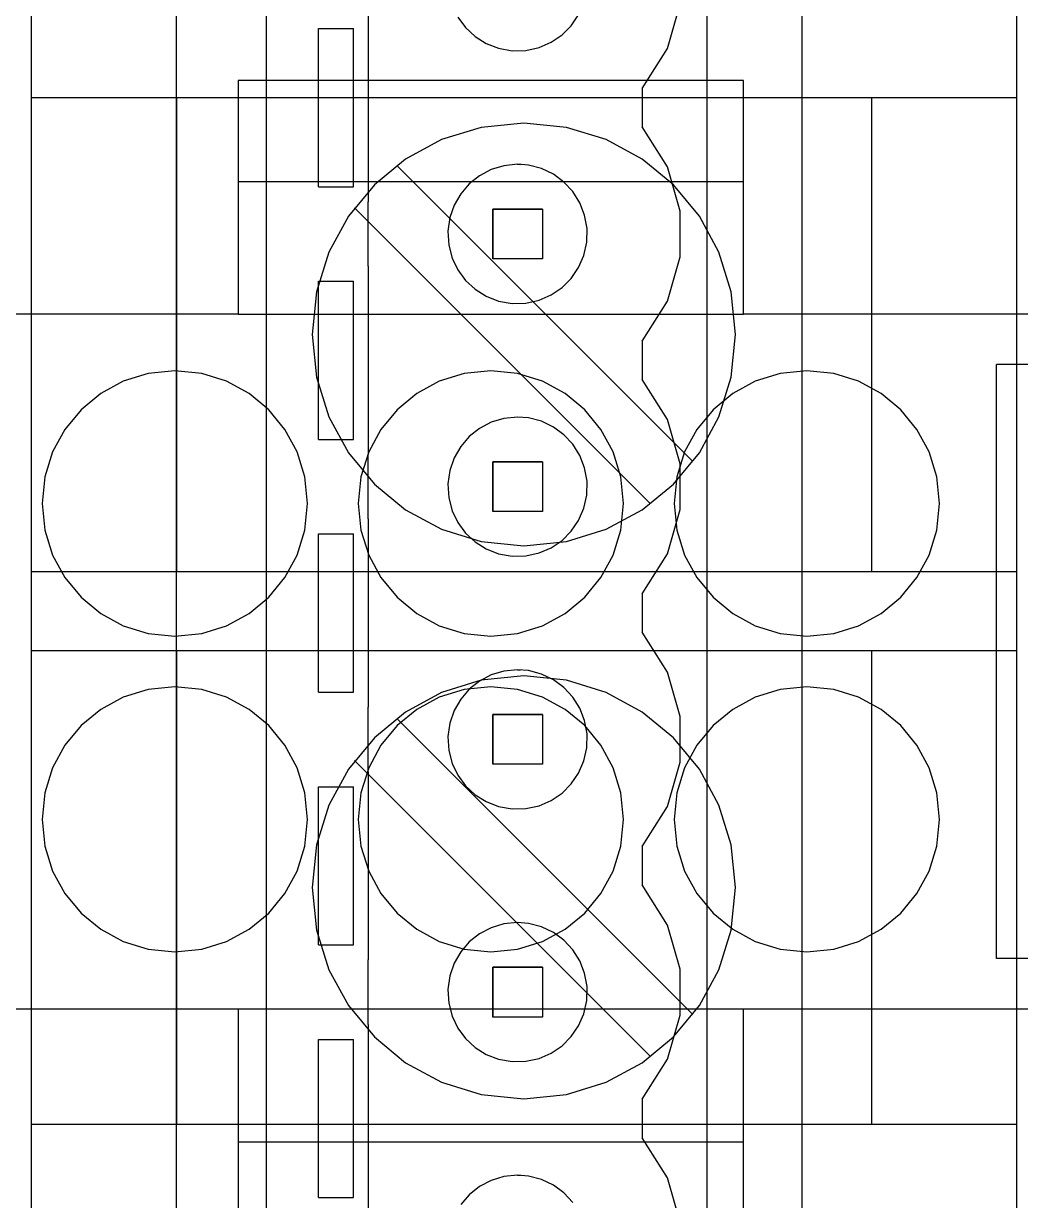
# Model space of a CAD drawing. Extents: x 1 to 47.7, y 0.2 to 33.5.
# Drawn here: x 35.138 to 35.927, y 10.201 to 11.133 of the extents above; entities that cross this region are included whole.
import ezdxf

# ---------------------------------------------------------------- set-up
doc = ezdxf.new("R2010")
doc.units = 0
doc.header["$MEASUREMENT"] = 0
for name, color, linetype in [('1_1__SCREW_TERMINAL_BLOCK_', 7, 'CONTINUOUS'), ('1_2__SCREW_TERMINAL_BLOCK_', 7, 'CONTINUOUS'), ('1_3__CONNECTORIZED_RELAY__', 7, 'CONTINUOUS'), ('1_4__CONNECTORIZED_RELAY__', 7, 'CONTINUOUS')]:
    doc.layers.add(name, color=color, linetype=linetype)

msp = doc.modelspace()

# ---------------------------------------------------------------- linework, layer by layer
at = {"layer": '1_1__SCREW_TERMINAL_BLOCK_'}
for points in [[(35.14413, 11.27718), (35.14413, 11.05647), (35.14413, 10.82495), (35.14413, 10.35542), (35.14413, 10.13039), (35.14413, 10.02314), (35.14413, 9.92049), (35.14413, 9.82325), (35.14413, 9.73222), (35.14413, 9.64822), (35.14413, 9.57206), (35.14413, 9.50455), (35.14413, 9.4465), (35.14413, 9.39873)], [(35.92407, 9.39873), (35.92407, 9.4465), (35.92407, 9.50455), (35.92407, 9.57206), (35.92407, 9.64822), (35.92407, 9.73222), (35.92407, 9.82325), (35.92407, 9.92049), (35.92407, 10.02314), (35.92407, 10.13039), (35.92407, 10.35542), (35.92407, 10.82495), (35.92407, 11.05647), (35.92407, 11.27718)], [(35.14413, 11.07414), (35.92407, 11.07414)], [(35.25917, 11.07414), (35.25917, 10.69915)], [(35.80903, 11.07414), (35.80903, 10.69915)], [(35.43351, 11.0204), (35.66778, 10.78613)], [(35.40009, 10.98698), (35.63436, 10.75273)], [(35.14413, 10.69915), (35.92407, 10.69915)], [(35.14413, 10.63662), (35.92407, 10.63662)], [(35.25917, 10.63662), (35.25917, 10.26162)], [(35.80903, 10.63662), (35.80903, 10.26162)], [(35.43351, 10.58287), (35.66778, 10.34861)], [(35.40009, 10.54947), (35.63436, 10.3152)], [(35.14413, 10.26162), (35.92407, 10.26162)]]:
    msp.add_lwpolyline(points, dxfattribs=at)
for points in [[(35.5341, 11.05398), (35.50039, 11.05058), (35.46898, 11.04083), (35.44054, 11.0254), (35.41576, 11.00496), (35.3953, 10.98018), (35.37985, 10.95174), (35.37008, 10.92031), (35.36667, 10.88656), (35.37008, 10.85286), (35.37985, 10.82147), (35.3953, 10.79306), (35.41576, 10.76831), (35.44054, 10.74788), (35.46898, 10.73246), (35.50039, 10.72271), (35.5341, 10.71931), (35.5678, 10.72271), (35.59921, 10.73246), (35.62765, 10.74788), (35.65244, 10.76831), (35.6729, 10.79306), (35.68835, 10.82147), (35.69812, 10.85286), (35.70152, 10.88656), (35.69812, 10.92031), (35.68835, 10.95174), (35.6729, 10.98018), (35.65244, 11.00496), (35.62765, 11.0254), (35.59921, 11.04083), (35.5678, 11.05058)], [(35.5341, 10.61647), (35.50039, 10.61307), (35.46898, 10.60331), (35.44054, 10.58788), (35.41576, 10.56744), (35.3953, 10.54266), (35.37985, 10.51422), (35.37008, 10.48278), (35.36667, 10.44903), (35.37008, 10.41533), (35.37985, 10.38395), (35.3953, 10.35554), (35.41576, 10.33078), (35.44054, 10.31035), (35.46898, 10.29493), (35.50039, 10.28518), (35.5341, 10.28178), (35.5678, 10.28518), (35.59921, 10.29493), (35.62765, 10.31035), (35.65244, 10.33078), (35.6729, 10.35554), (35.68835, 10.38395), (35.69812, 10.41533), (35.70152, 10.44903), (35.69812, 10.48278), (35.68835, 10.51422), (35.6729, 10.54266), (35.65244, 10.56744), (35.62765, 10.58788), (35.59921, 10.60331), (35.5678, 10.61307)]]:
    msp.add_lwpolyline(points, close=True, dxfattribs=at)
at = {"layer": '1_2__SCREW_TERMINAL_BLOCK_'}
for points in [[(35.25909, 11.89332), (35.25909, 9.44332)], [(35.7541, 9.44332), (35.7541, 11.89332)], [(35.3303, 11.49573), (35.3303, 9.83666)], [(35.67868, 11.49573), (35.67868, 9.83666)], [(35.62752, 11.08139), (35.64768, 11.11306), (35.65776, 11.14811), (35.65776, 11.18428), (35.64768, 11.21932), (35.62752, 11.25099)], [(35.41097, 11.14064), (35.41097, 10.99171)], [(35.48184, 11.13778), (35.48798, 11.12947), (35.49554, 11.12245), (35.50431, 11.11694), (35.51409, 11.11314), (35.52467, 11.11124), (35.53566, 11.11146), (35.5461, 11.11375), (35.55569, 11.11791), (35.56424, 11.12374), (35.57153, 11.13103), (35.57736, 11.13958)], [(35.37161, 11.00359), (35.37161, 11.12878)], [(35.37161, 11.12878), (35.39917, 11.12878)], [(35.39917, 11.00359), (35.39917, 11.12878)], [(35.52688, 11.11112), (35.52688, 11.11112)], [(35.62752, 11.08139), (35.62752, 11.05101)], [(35.62752, 10.88139), (35.64768, 10.91307), (35.65776, 10.94811), (35.65776, 10.98427), (35.64768, 11.01932), (35.62752, 11.05101)], [(35.52908, 11.02131), (35.53128, 11.02128)], [(35.37161, 11.00359), (35.39917, 11.00359)], [(35.41097, 10.98981), (35.41097, 10.99171)], [(35.41097, 10.94256), (35.41097, 10.98981)], [(35.50941, 10.94652), (35.50941, 10.98588)], [(35.50941, 10.98588), (35.54877, 10.98588)], [(35.50941, 10.98588), (35.50941, 10.98588)], [(35.54877, 10.98588), (35.50941, 10.98588)], [(35.50941, 10.98588), (35.50941, 10.94652)], [(35.54877, 10.98588), (35.54877, 10.94652)], [(35.54877, 10.94652), (35.50941, 10.94652)], [(35.41097, 10.94066), (35.41097, 10.94256)], [(35.41097, 10.94066), (35.41097, 10.79173)], [(35.37161, 10.80359), (35.37161, 10.92878)], [(35.37161, 10.92878), (35.39917, 10.92878)], [(35.39917, 10.80359), (35.39917, 10.92878)], [(35.52688, 10.91112), (35.52688, 10.91112)], [(35.62752, 10.88139), (35.62752, 10.85098)], [(35.62752, 10.68138), (35.64768, 10.71305), (35.65776, 10.7481), (35.65776, 10.78427), (35.64768, 10.81931), (35.62752, 10.85098)], [(35.37161, 10.80359), (35.39917, 10.80359)], [(35.41097, 10.78981), (35.41097, 10.79173)], [(35.41097, 10.74258), (35.41097, 10.78981)], [(35.50941, 10.74649), (35.50941, 10.78588)], [(35.50941, 10.78588), (35.54877, 10.78588)], [(35.50941, 10.78588), (35.50941, 10.78588)], [(35.54877, 10.78588), (35.50941, 10.78588)], [(35.50941, 10.78588), (35.50941, 10.74649)], [(35.54877, 10.78588), (35.54877, 10.74649)], [(35.41097, 10.74065), (35.41097, 10.74258)], [(35.41097, 10.74065), (35.41097, 10.59173)], [(35.54877, 10.74649), (35.50941, 10.74649)], [(35.37161, 10.60358), (35.37161, 10.7288)], [(35.37161, 10.7288), (35.39917, 10.7288)], [(35.39917, 10.60358), (35.39917, 10.7288)], [(35.52688, 10.71111), (35.52688, 10.71111)], [(35.62752, 10.68138), (35.62752, 10.651)], [(35.62752, 10.48138), (35.64768, 10.51306), (35.65776, 10.5481), (35.65776, 10.58427), (35.64768, 10.61932), (35.62752, 10.651)], [(35.52908, 10.62132), (35.53128, 10.62127)], [(35.37161, 10.60358), (35.39917, 10.60358)], [(35.41097, 10.5898), (35.41097, 10.59173)], [(35.41097, 10.54255), (35.41097, 10.5898)], [(35.50941, 10.54651), (35.50941, 10.58587)], [(35.50941, 10.58587), (35.54877, 10.58587)], [(35.50941, 10.58587), (35.50941, 10.58587)], [(35.54877, 10.58587), (35.50941, 10.58587)], [(35.50941, 10.58587), (35.50941, 10.54651)], [(35.54877, 10.58587), (35.54877, 10.54651)], [(35.54877, 10.54651), (35.50941, 10.54651)], [(35.41097, 10.54065), (35.41097, 10.54255)], [(35.41097, 10.54065), (35.41097, 10.39172)], [(35.37161, 10.40361), (35.37161, 10.52877)], [(35.37161, 10.52877), (35.39917, 10.52877)], [(35.39917, 10.40361), (35.39917, 10.52877)], [(35.52688, 10.51111), (35.52688, 10.51111)], [(35.62752, 10.48138), (35.62752, 10.451)], [(35.62752, 10.28137), (35.64768, 10.31305), (35.65776, 10.3481), (35.65776, 10.38427), (35.64768, 10.41932), (35.62752, 10.451)], [(35.37161, 10.40361), (35.39917, 10.40361)], [(35.41097, 10.38982), (35.41097, 10.39172)], [(35.41097, 10.34257), (35.41097, 10.38982)], [(35.50941, 10.3465), (35.50941, 10.38586)], [(35.50941, 10.38586), (35.54877, 10.38586)], [(35.50941, 10.38586), (35.50941, 10.38586)], [(35.54877, 10.38586), (35.50941, 10.38586)], [(35.50941, 10.38586), (35.50941, 10.3465)], [(35.54877, 10.38586), (35.54877, 10.3465)], [(35.41097, 10.34067), (35.41097, 10.34257)], [(35.41097, 10.34067), (35.41097, 10.19172)], [(35.54877, 10.3465), (35.50941, 10.3465)], [(35.37161, 10.20357), (35.37161, 10.32879)], [(35.37161, 10.32879), (35.39917, 10.32879)], [(35.39917, 10.20357), (35.39917, 10.32879)], [(35.52688, 10.3111), (35.52688, 10.3111)], [(35.62752, 10.28137), (35.62752, 10.25099)], [(35.62752, 10.08139), (35.64768, 10.11306), (35.65776, 10.14811), (35.65776, 10.18428), (35.64768, 10.21932), (35.62752, 10.25099)], [(35.57282, 10.19974), (35.5658, 10.20729), (35.55749, 10.21343), (35.54809, 10.21795), (35.53781, 10.22063), (35.52908, 10.22131), (35.52908, 10.22131), (35.52908, 10.22131), (35.52908, 10.22131), (35.52908, 10.22131), (35.52908, 10.22131), (35.52908, 10.22131), (35.52908, 10.22131), (35.52908, 10.22131), (35.51824, 10.22025), (35.50811, 10.21718), (35.49891, 10.21233), (35.49084, 10.20589), (35.48411, 10.19807)], [(35.52908, 10.22131), (35.53128, 10.22126)], [(35.37161, 10.20357), (35.39917, 10.20357)]]:
    msp.add_lwpolyline(points, dxfattribs=at)
for points in [[(35.52908, 11.02131), (35.51824, 11.02024), (35.50811, 11.01718), (35.49891, 11.01232), (35.49084, 11.00588), (35.48411, 10.99807), (35.47892, 10.98908), (35.47548, 10.97912), (35.474, 10.9684), (35.47465, 10.95746), (35.47733, 10.94717), (35.48184, 10.93777), (35.48798, 10.92946), (35.49554, 10.92245), (35.50431, 10.91693), (35.51409, 10.91313), (35.52467, 10.91124), (35.53566, 10.91145), (35.5461, 10.91374), (35.55569, 10.91791), (35.56424, 10.92374), (35.57153, 10.93103), (35.57736, 10.93957), (35.58152, 10.94917), (35.58381, 10.9596), (35.58403, 10.9706), (35.58214, 10.98118), (35.57833, 10.99096), (35.57282, 10.99973), (35.5658, 11.00729), (35.55749, 11.01343), (35.54809, 11.01794), (35.53781, 11.02062), (35.52908, 11.02131), (35.52908, 11.02131), (35.52908, 11.02131), (35.52908, 11.02131), (35.52908, 11.02131), (35.52908, 11.02131), (35.52908, 11.02131), (35.52908, 11.02131)], [(35.52908, 10.8213), (35.51824, 10.82024), (35.50811, 10.81717), (35.49891, 10.81232), (35.49084, 10.80588), (35.48411, 10.79806), (35.47892, 10.78907), (35.47548, 10.77911), (35.474, 10.7684), (35.47465, 10.75745), (35.47733, 10.74717), (35.48184, 10.73777), (35.48798, 10.72946), (35.49554, 10.72244), (35.50431, 10.71693), (35.51409, 10.71312), (35.52467, 10.71123), (35.53566, 10.71145), (35.5461, 10.71374), (35.55569, 10.7179), (35.56424, 10.72373), (35.57153, 10.73102), (35.57736, 10.73957), (35.58152, 10.74916), (35.58381, 10.7596), (35.58403, 10.77059), (35.58214, 10.78117), (35.57833, 10.79095), (35.57282, 10.79972), (35.5658, 10.80728), (35.55749, 10.81342), (35.54809, 10.81793), (35.53781, 10.82062), (35.52908, 10.8213), (35.52908, 10.8213), (35.52908, 10.8213), (35.52908, 10.8213), (35.52908, 10.8213), (35.52908, 10.8213), (35.52908, 10.8213), (35.52908, 10.8213)], [(35.52908, 10.62132), (35.51824, 10.62026), (35.50811, 10.61719), (35.49891, 10.61234), (35.49084, 10.6059), (35.48411, 10.59808), (35.47892, 10.58909), (35.47548, 10.57914), (35.474, 10.56842), (35.47465, 10.55748), (35.47733, 10.54719), (35.48184, 10.53779), (35.48798, 10.52948), (35.49554, 10.52246), (35.50431, 10.51695), (35.51409, 10.51315), (35.52467, 10.51126), (35.53566, 10.51147), (35.5461, 10.51376), (35.55569, 10.51792), (35.56424, 10.52375), (35.57153, 10.53104), (35.57736, 10.53959), (35.58152, 10.54918), (35.58381, 10.55962), (35.58403, 10.57061), (35.58214, 10.58119), (35.57833, 10.59097), (35.57282, 10.59975), (35.5658, 10.60731), (35.55749, 10.61344), (35.54809, 10.61796), (35.53781, 10.62064), (35.52908, 10.62132), (35.52908, 10.62132), (35.52908, 10.62132), (35.52908, 10.62132), (35.52908, 10.62132), (35.52908, 10.62132), (35.52908, 10.62132), (35.52908, 10.62132)], [(35.52908, 10.42129), (35.51824, 10.42023), (35.50811, 10.41716), (35.49891, 10.41231), (35.49084, 10.40588), (35.48411, 10.39806), (35.47892, 10.38907), (35.47548, 10.37911), (35.474, 10.36839), (35.47465, 10.35745), (35.47733, 10.34716), (35.48184, 10.33776), (35.48798, 10.32946), (35.49554, 10.32245), (35.50431, 10.31694), (35.51409, 10.31314), (35.52467, 10.31125), (35.53566, 10.31147), (35.5461, 10.31375), (35.55569, 10.31791), (35.56424, 10.32374), (35.57153, 10.33102), (35.57736, 10.33956), (35.58152, 10.34915), (35.58381, 10.35959), (35.58403, 10.37059), (35.58214, 10.38117), (35.57833, 10.39095), (35.57282, 10.39973), (35.5658, 10.40728), (35.55749, 10.41342), (35.54809, 10.41793), (35.53781, 10.42061), (35.52908, 10.42129), (35.52908, 10.42129), (35.52908, 10.42129), (35.52908, 10.42129), (35.52908, 10.42129), (35.52908, 10.42129), (35.52908, 10.42129), (35.52908, 10.42129)]]:
    msp.add_lwpolyline(points, close=True, dxfattribs=at)
at = {"layer": '1_3__CONNECTORIZED_RELAY__'}
for points in [[(34.96791, 10.35292), (35.30794, 10.35292), (35.30794, 10.16791), (35.7079, 10.16791), (35.7079, 10.35292), (36.04792, 10.35292), (36.04792, 10.90275), (35.7079, 10.90275), (35.7079, 11.08776), (35.30794, 11.08776), (35.30794, 10.90275), (34.96791, 10.90275), (34.96791, 10.35292)], [(35.30794, 11.00781), (35.7079, 11.00781)], [(35.30794, 10.90275), (35.7079, 10.90275)], [(35.90789, 10.39288), (35.90789, 10.86279)], [(36.00796, 10.86279), (35.90789, 10.86279)], [(36.00796, 10.39288), (35.90789, 10.39288)], [(35.30794, 10.35292), (35.7079, 10.35292)], [(35.30794, 10.24783), (35.7079, 10.24783)]]:
    msp.add_lwpolyline(points, dxfattribs=at)
for points in [[(35.3629, 10.75287), (35.36077, 10.77401), (35.35467, 10.79372), (35.34501, 10.81157), (35.33221, 10.82713), (35.31669, 10.83998), (35.29887, 10.84968), (35.27917, 10.85582), (35.258, 10.85796), (35.23682, 10.85582), (35.21709, 10.84968), (35.19924, 10.83998), (35.18369, 10.82713), (35.17086, 10.81157), (35.16117, 10.79372), (35.15505, 10.77401), (35.15291, 10.75287), (35.15505, 10.73175), (35.16117, 10.71205), (35.17086, 10.69421), (35.18369, 10.67865), (35.19924, 10.6658), (35.21709, 10.65609), (35.23682, 10.64995), (35.258, 10.64781), (35.27917, 10.64995), (35.29887, 10.65609), (35.31669, 10.6658), (35.33221, 10.67865), (35.34501, 10.69421), (35.35467, 10.71205), (35.36077, 10.73175)], [(35.61301, 10.75287), (35.61088, 10.77401), (35.60475, 10.79372), (35.59507, 10.81157), (35.58223, 10.82713), (35.56668, 10.83998), (35.54883, 10.84968), (35.5291, 10.85582), (35.50792, 10.85796), (35.4868, 10.85582), (35.46712, 10.84968), (35.4493, 10.83998), (35.43377, 10.82713), (35.42096, 10.81157), (35.41128, 10.79372), (35.40516, 10.77401), (35.40302, 10.75287), (35.40516, 10.73175), (35.41128, 10.71205), (35.42096, 10.69421), (35.43377, 10.67865), (35.4493, 10.6658), (35.46712, 10.65609), (35.4868, 10.64995), (35.50792, 10.64781), (35.5291, 10.64995), (35.54883, 10.65609), (35.56668, 10.6658), (35.58223, 10.67865), (35.59507, 10.69421), (35.60475, 10.71205), (35.61088, 10.73175)], [(35.86292, 10.75287), (35.86078, 10.77401), (35.85467, 10.79372), (35.84499, 10.81157), (35.83218, 10.82713), (35.81666, 10.83998), (35.79884, 10.84968), (35.77916, 10.85582), (35.75803, 10.85796), (35.73685, 10.85582), (35.71712, 10.84968), (35.69928, 10.83998), (35.68373, 10.82713), (35.6709, 10.81157), (35.66122, 10.79372), (35.6551, 10.77401), (35.65297, 10.75287), (35.6551, 10.73175), (35.66122, 10.71205), (35.6709, 10.69421), (35.68373, 10.67865), (35.69928, 10.6658), (35.71712, 10.65609), (35.73685, 10.64995), (35.75803, 10.64781), (35.77916, 10.64995), (35.79884, 10.65609), (35.81666, 10.6658), (35.83218, 10.67865), (35.84499, 10.69421), (35.85467, 10.71205), (35.86078, 10.73175)], [(35.3629, 10.50277), (35.36077, 10.524), (35.35467, 10.54375), (35.34501, 10.5616), (35.33221, 10.57714), (35.31669, 10.58995), (35.29887, 10.59962), (35.27917, 10.60573), (35.258, 10.60786), (35.23682, 10.60573), (35.21709, 10.59962), (35.19924, 10.58995), (35.18369, 10.57714), (35.17086, 10.5616), (35.16117, 10.54375), (35.15505, 10.524), (35.15291, 10.50277), (35.15505, 10.48165), (35.16117, 10.46198), (35.17086, 10.44419), (35.18369, 10.42869), (35.19924, 10.41591), (35.21709, 10.40626), (35.23682, 10.40016), (35.258, 10.39803), (35.27917, 10.40016), (35.29887, 10.40626), (35.31669, 10.41591), (35.33221, 10.42869), (35.34501, 10.44419), (35.35467, 10.46198), (35.36077, 10.48165)], [(35.61301, 10.50277), (35.61088, 10.524), (35.60475, 10.54375), (35.59507, 10.5616), (35.58223, 10.57714), (35.56668, 10.58995), (35.54883, 10.59962), (35.5291, 10.60573), (35.50792, 10.60786), (35.4868, 10.60573), (35.46712, 10.59962), (35.4493, 10.58995), (35.43377, 10.57714), (35.42096, 10.5616), (35.41128, 10.54375), (35.40516, 10.524), (35.40302, 10.50277), (35.40516, 10.48165), (35.41128, 10.46198), (35.42096, 10.44419), (35.43377, 10.42869), (35.4493, 10.41591), (35.46712, 10.40626), (35.4868, 10.40016), (35.50792, 10.39803), (35.5291, 10.40016), (35.54883, 10.40626), (35.56668, 10.41591), (35.58223, 10.42869), (35.59507, 10.44419), (35.60475, 10.46198), (35.61088, 10.48165)], [(35.86292, 10.50277), (35.86078, 10.524), (35.85467, 10.54375), (35.84499, 10.5616), (35.83218, 10.57714), (35.81666, 10.58995), (35.79884, 10.59962), (35.77916, 10.60573), (35.75803, 10.60786), (35.73685, 10.60573), (35.71712, 10.59962), (35.69928, 10.58995), (35.68373, 10.57714), (35.6709, 10.5616), (35.66122, 10.54375), (35.6551, 10.524), (35.65297, 10.50277), (35.6551, 10.48165), (35.66122, 10.46198), (35.6709, 10.44419), (35.68373, 10.42869), (35.69928, 10.41591), (35.71712, 10.40626), (35.73685, 10.40016), (35.75803, 10.39803), (35.77916, 10.40016), (35.79884, 10.40626), (35.81666, 10.41591), (35.83218, 10.42869), (35.84499, 10.44419), (35.85467, 10.46198), (35.86078, 10.48165)]]:
    msp.add_lwpolyline(points, close=True, dxfattribs=at)
at = {"layer": '1_4__CONNECTORIZED_RELAY__'}
for points in [[(35.25909, 11.89332), (35.25909, 9.44332)], [(35.7541, 9.44332), (35.7541, 11.89332)], [(35.3303, 11.49573), (35.3303, 9.83666)], [(35.67868, 11.49573), (35.67868, 9.83666)], [(35.62752, 11.08139), (35.64768, 11.11306), (35.65776, 11.14811), (35.65776, 11.18428), (35.64768, 11.21932), (35.62752, 11.25099)], [(35.41097, 11.14064), (35.41097, 10.99171)], [(35.48184, 11.13778), (35.48798, 11.12947), (35.49554, 11.12245), (35.50431, 11.11694), (35.51409, 11.11314), (35.52467, 11.11124), (35.53566, 11.11146), (35.5461, 11.11375), (35.55569, 11.11791), (35.56424, 11.12374), (35.57153, 11.13103), (35.57736, 11.13958)], [(35.37161, 11.00359), (35.37161, 11.12878)], [(35.37161, 11.12878), (35.39917, 11.12878)], [(35.39917, 11.00359), (35.39917, 11.12878)], [(35.52688, 11.11112), (35.52688, 11.11112)], [(35.62752, 11.08139), (35.62752, 11.05101)], [(35.62752, 10.88139), (35.64768, 10.91307), (35.65776, 10.94811), (35.65776, 10.98427), (35.64768, 11.01932), (35.62752, 11.05101)], [(35.52908, 11.02131), (35.53128, 11.02128)], [(35.37161, 11.00359), (35.39917, 11.00359)], [(35.41097, 10.98981), (35.41097, 10.99171)], [(35.41097, 10.94256), (35.41097, 10.98981)], [(35.50941, 10.94652), (35.50941, 10.98588)], [(35.50941, 10.98588), (35.54877, 10.98588)], [(35.50941, 10.98588), (35.50941, 10.98588)], [(35.54877, 10.98588), (35.50941, 10.98588)], [(35.50941, 10.98588), (35.50941, 10.94652)], [(35.54877, 10.98588), (35.54877, 10.94652)], [(35.54877, 10.94652), (35.50941, 10.94652)], [(35.41097, 10.94066), (35.41097, 10.94256)], [(35.41097, 10.94066), (35.41097, 10.79173)], [(35.37161, 10.80359), (35.37161, 10.92878)], [(35.37161, 10.92878), (35.39917, 10.92878)], [(35.39917, 10.80359), (35.39917, 10.92878)], [(35.52688, 10.91112), (35.52688, 10.91112)], [(35.62752, 10.88139), (35.62752, 10.85098)], [(35.62752, 10.68138), (35.64768, 10.71305), (35.65776, 10.7481), (35.65776, 10.78427), (35.64768, 10.81931), (35.62752, 10.85098)], [(35.37161, 10.80359), (35.39917, 10.80359)], [(35.41097, 10.78981), (35.41097, 10.79173)], [(35.41097, 10.74258), (35.41097, 10.78981)], [(35.50941, 10.74649), (35.50941, 10.78588)], [(35.50941, 10.78588), (35.54877, 10.78588)], [(35.50941, 10.78588), (35.50941, 10.78588)], [(35.54877, 10.78588), (35.50941, 10.78588)], [(35.50941, 10.78588), (35.50941, 10.74649)], [(35.54877, 10.78588), (35.54877, 10.74649)], [(35.41097, 10.74065), (35.41097, 10.74258)], [(35.41097, 10.74065), (35.41097, 10.59173)], [(35.54877, 10.74649), (35.50941, 10.74649)], [(35.37161, 10.60358), (35.37161, 10.7288)], [(35.37161, 10.7288), (35.39917, 10.7288)], [(35.39917, 10.60358), (35.39917, 10.7288)], [(35.52688, 10.71111), (35.52688, 10.71111)], [(35.62752, 10.68138), (35.62752, 10.651)], [(35.62752, 10.48138), (35.64768, 10.51306), (35.65776, 10.5481), (35.65776, 10.58427), (35.64768, 10.61932), (35.62752, 10.651)], [(35.52908, 10.62132), (35.53128, 10.62127)], [(35.37161, 10.60358), (35.39917, 10.60358)], [(35.41097, 10.5898), (35.41097, 10.59173)], [(35.41097, 10.54255), (35.41097, 10.5898)], [(35.50941, 10.54651), (35.50941, 10.58587)], [(35.50941, 10.58587), (35.54877, 10.58587)], [(35.50941, 10.58587), (35.50941, 10.58587)], [(35.54877, 10.58587), (35.50941, 10.58587)], [(35.50941, 10.58587), (35.50941, 10.54651)], [(35.54877, 10.58587), (35.54877, 10.54651)], [(35.54877, 10.54651), (35.50941, 10.54651)], [(35.41097, 10.54065), (35.41097, 10.54255)], [(35.41097, 10.54065), (35.41097, 10.39172)], [(35.37161, 10.40361), (35.37161, 10.52877)], [(35.37161, 10.52877), (35.39917, 10.52877)], [(35.39917, 10.40361), (35.39917, 10.52877)], [(35.52688, 10.51111), (35.52688, 10.51111)], [(35.62752, 10.48138), (35.62752, 10.451)], [(35.62752, 10.28137), (35.64768, 10.31305), (35.65776, 10.3481), (35.65776, 10.38427), (35.64768, 10.41932), (35.62752, 10.451)], [(35.37161, 10.40361), (35.39917, 10.40361)], [(35.41097, 10.38982), (35.41097, 10.39172)], [(35.41097, 10.34257), (35.41097, 10.38982)], [(35.50941, 10.3465), (35.50941, 10.38586)], [(35.50941, 10.38586), (35.54877, 10.38586)], [(35.50941, 10.38586), (35.50941, 10.38586)], [(35.54877, 10.38586), (35.50941, 10.38586)], [(35.50941, 10.38586), (35.50941, 10.3465)], [(35.54877, 10.38586), (35.54877, 10.3465)], [(35.41097, 10.34067), (35.41097, 10.34257)], [(35.41097, 10.34067), (35.41097, 10.19172)], [(35.54877, 10.3465), (35.50941, 10.3465)], [(35.37161, 10.20357), (35.37161, 10.32879)], [(35.37161, 10.32879), (35.39917, 10.32879)], [(35.39917, 10.20357), (35.39917, 10.32879)], [(35.52688, 10.3111), (35.52688, 10.3111)], [(35.62752, 10.28137), (35.62752, 10.25099)], [(35.62752, 10.08139), (35.64768, 10.11306), (35.65776, 10.14811), (35.65776, 10.18428), (35.64768, 10.21932), (35.62752, 10.25099)], [(35.57282, 10.19974), (35.5658, 10.20729), (35.55749, 10.21343), (35.54809, 10.21795), (35.53781, 10.22063), (35.52908, 10.22131), (35.52908, 10.22131), (35.52908, 10.22131), (35.52908, 10.22131), (35.52908, 10.22131), (35.52908, 10.22131), (35.52908, 10.22131), (35.52908, 10.22131), (35.52908, 10.22131), (35.51824, 10.22025), (35.50811, 10.21718), (35.49891, 10.21233), (35.49084, 10.20589), (35.48411, 10.19807)], [(35.52908, 10.22131), (35.53128, 10.22126)], [(35.37161, 10.20357), (35.39917, 10.20357)]]:
    msp.add_lwpolyline(points, dxfattribs=at)
for points in [[(35.52908, 11.02131), (35.51824, 11.02024), (35.50811, 11.01718), (35.49891, 11.01232), (35.49084, 11.00588), (35.48411, 10.99807), (35.47892, 10.98908), (35.47548, 10.97912), (35.474, 10.9684), (35.47465, 10.95746), (35.47733, 10.94717), (35.48184, 10.93777), (35.48798, 10.92946), (35.49554, 10.92245), (35.50431, 10.91693), (35.51409, 10.91313), (35.52467, 10.91124), (35.53566, 10.91145), (35.5461, 10.91374), (35.55569, 10.91791), (35.56424, 10.92374), (35.57153, 10.93103), (35.57736, 10.93957), (35.58152, 10.94917), (35.58381, 10.9596), (35.58403, 10.9706), (35.58214, 10.98118), (35.57833, 10.99096), (35.57282, 10.99973), (35.5658, 11.00729), (35.55749, 11.01343), (35.54809, 11.01794), (35.53781, 11.02062), (35.52908, 11.02131), (35.52908, 11.02131), (35.52908, 11.02131), (35.52908, 11.02131), (35.52908, 11.02131), (35.52908, 11.02131), (35.52908, 11.02131), (35.52908, 11.02131)], [(35.52908, 10.8213), (35.51824, 10.82024), (35.50811, 10.81717), (35.49891, 10.81232), (35.49084, 10.80588), (35.48411, 10.79806), (35.47892, 10.78907), (35.47548, 10.77911), (35.474, 10.7684), (35.47465, 10.75745), (35.47733, 10.74717), (35.48184, 10.73777), (35.48798, 10.72946), (35.49554, 10.72244), (35.50431, 10.71693), (35.51409, 10.71312), (35.52467, 10.71123), (35.53566, 10.71145), (35.5461, 10.71374), (35.55569, 10.7179), (35.56424, 10.72373), (35.57153, 10.73102), (35.57736, 10.73957), (35.58152, 10.74916), (35.58381, 10.7596), (35.58403, 10.77059), (35.58214, 10.78117), (35.57833, 10.79095), (35.57282, 10.79972), (35.5658, 10.80728), (35.55749, 10.81342), (35.54809, 10.81793), (35.53781, 10.82062), (35.52908, 10.8213), (35.52908, 10.8213), (35.52908, 10.8213), (35.52908, 10.8213), (35.52908, 10.8213), (35.52908, 10.8213), (35.52908, 10.8213), (35.52908, 10.8213)], [(35.52908, 10.62132), (35.51824, 10.62026), (35.50811, 10.61719), (35.49891, 10.61234), (35.49084, 10.6059), (35.48411, 10.59808), (35.47892, 10.58909), (35.47548, 10.57914), (35.474, 10.56842), (35.47465, 10.55748), (35.47733, 10.54719), (35.48184, 10.53779), (35.48798, 10.52948), (35.49554, 10.52246), (35.50431, 10.51695), (35.51409, 10.51315), (35.52467, 10.51126), (35.53566, 10.51147), (35.5461, 10.51376), (35.55569, 10.51792), (35.56424, 10.52375), (35.57153, 10.53104), (35.57736, 10.53959), (35.58152, 10.54918), (35.58381, 10.55962), (35.58403, 10.57061), (35.58214, 10.58119), (35.57833, 10.59097), (35.57282, 10.59975), (35.5658, 10.60731), (35.55749, 10.61344), (35.54809, 10.61796), (35.53781, 10.62064), (35.52908, 10.62132), (35.52908, 10.62132), (35.52908, 10.62132), (35.52908, 10.62132), (35.52908, 10.62132), (35.52908, 10.62132), (35.52908, 10.62132), (35.52908, 10.62132)], [(35.52908, 10.42129), (35.51824, 10.42023), (35.50811, 10.41716), (35.49891, 10.41231), (35.49084, 10.40588), (35.48411, 10.39806), (35.47892, 10.38907), (35.47548, 10.37911), (35.474, 10.36839), (35.47465, 10.35745), (35.47733, 10.34716), (35.48184, 10.33776), (35.48798, 10.32946), (35.49554, 10.32245), (35.50431, 10.31694), (35.51409, 10.31314), (35.52467, 10.31125), (35.53566, 10.31147), (35.5461, 10.31375), (35.55569, 10.31791), (35.56424, 10.32374), (35.57153, 10.33102), (35.57736, 10.33956), (35.58152, 10.34915), (35.58381, 10.35959), (35.58403, 10.37059), (35.58214, 10.38117), (35.57833, 10.39095), (35.57282, 10.39973), (35.5658, 10.40728), (35.55749, 10.41342), (35.54809, 10.41793), (35.53781, 10.42061), (35.52908, 10.42129), (35.52908, 10.42129), (35.52908, 10.42129), (35.52908, 10.42129), (35.52908, 10.42129), (35.52908, 10.42129), (35.52908, 10.42129), (35.52908, 10.42129)]]:
    msp.add_lwpolyline(points, close=True, dxfattribs=at)

doc.saveas('drawing.dxf')
